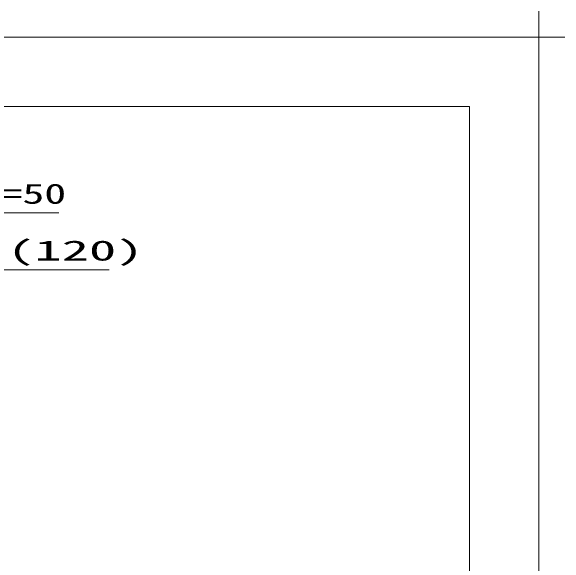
# Model space of a CAD drawing. Units: millimetres on the paper, scale 1:25. Extents: x -305 to 305, y -152 to 152.
# Drawn here: x 43 to 122.7, y 72.7 to 152.3 of the extents above; entities that cross this region are included whole.
import ezdxf
from ezdxf.enums import TextEntityAlignment as Align

# ---------------------------------------------------------------- set-up
doc = ezdxf.new("R2010")
doc.units = ezdxf.units.MM
doc.linetypes.add('LONG_DOUBLE_CHAIN', pattern=[21.8, 18, -1, 0.6, -0.6, 0.6, -1])
for name, color, linetype, lineweight in [('0-1_RV', 7, 'LONG_DOUBLE_CHAIN', 9), ('0-2_0', 7, 'Continuous', 9), ('0-4_1図面枠', 7, 'Continuous', 9), ('0-5_図面枠', 3, 'Continuous', 9), ('0-6_DEFPOINTS', 7, 'Continuous', 9)]:
    doc.layers.add(name, color=color, linetype=linetype, lineweight=lineweight)
doc.styles.add('ＭＳ ゴシック', font='')
doc.styles.get('ＭＳ ゴシック').set_extended_font_data('MS Gothic')

# ---------------------------------------------------------------- blocks, each defined once
blk = doc.blocks.new('グループ-6')
at = {"layer": '0-4_1図面枠'}
for p, q in [((4200, 2895), (4200, 3045)), ((4275, 2970), (4125, 2970))]:
    blk.add_line(p, q, dxfattribs=at)

msp = doc.modelspace()

# ---------------------------------------------------------------- linework, layer by layer
at = {"layer": '0-1_RV', "linetype": 'Continuous'}
msp.add_line((39.167, 115.046), (57.137, 115.046), dxfattribs=at)
at = {"layer": '0-2_0'}
msp.add_lwpolyline([(33.367, 115.046), (38.087, 123.22), (49.859, 123.22)], dxfattribs=at)
at = {"layer": '0-5_図面枠'}
msp.add_lwpolyline([(-291.017, -138.498), (108.983, -138.498), (108.983, 138.502), (-291.017, 138.502)], close=True, dxfattribs=at)
at = {"layer": '0-6_DEFPOINTS'}
for p, q in [((118.983, 148.502), (-301.017, 148.502)), ((118.983, -148.498), (118.983, 148.502))]:
    msp.add_line(p, q, dxfattribs=at)

# ---------------------------------------------------------------- block references
at = {"layer": '0-4_1図面枠', "xscale": 0.05, "yscale": 0.05}
msp.add_blockref('グループ-6', (-91.017, 0.002), dxfattribs=at)
msp.add_blockref('グループ-6', (-91.017, 0.002), dxfattribs=at)

# ---------------------------------------------------------------- texts
at = {"layer": '0-1_RV', "style": 'ＭＳ ゴシック', "width": 2}
msp.add_text('(120)', height=2.886, dxfattribs=at).set_placement((42.422, 115.491), align=Align.BOTTOM_LEFT)
at = {"layer": '0-2_0', "style": 'ＭＳ ゴシック', "width": 1.6}
msp.add_text('E=50', height=2.889, dxfattribs=at).set_placement((38.347, 123.665), align=Align.BOTTOM_LEFT)

doc.saveas('drawing.dxf')
